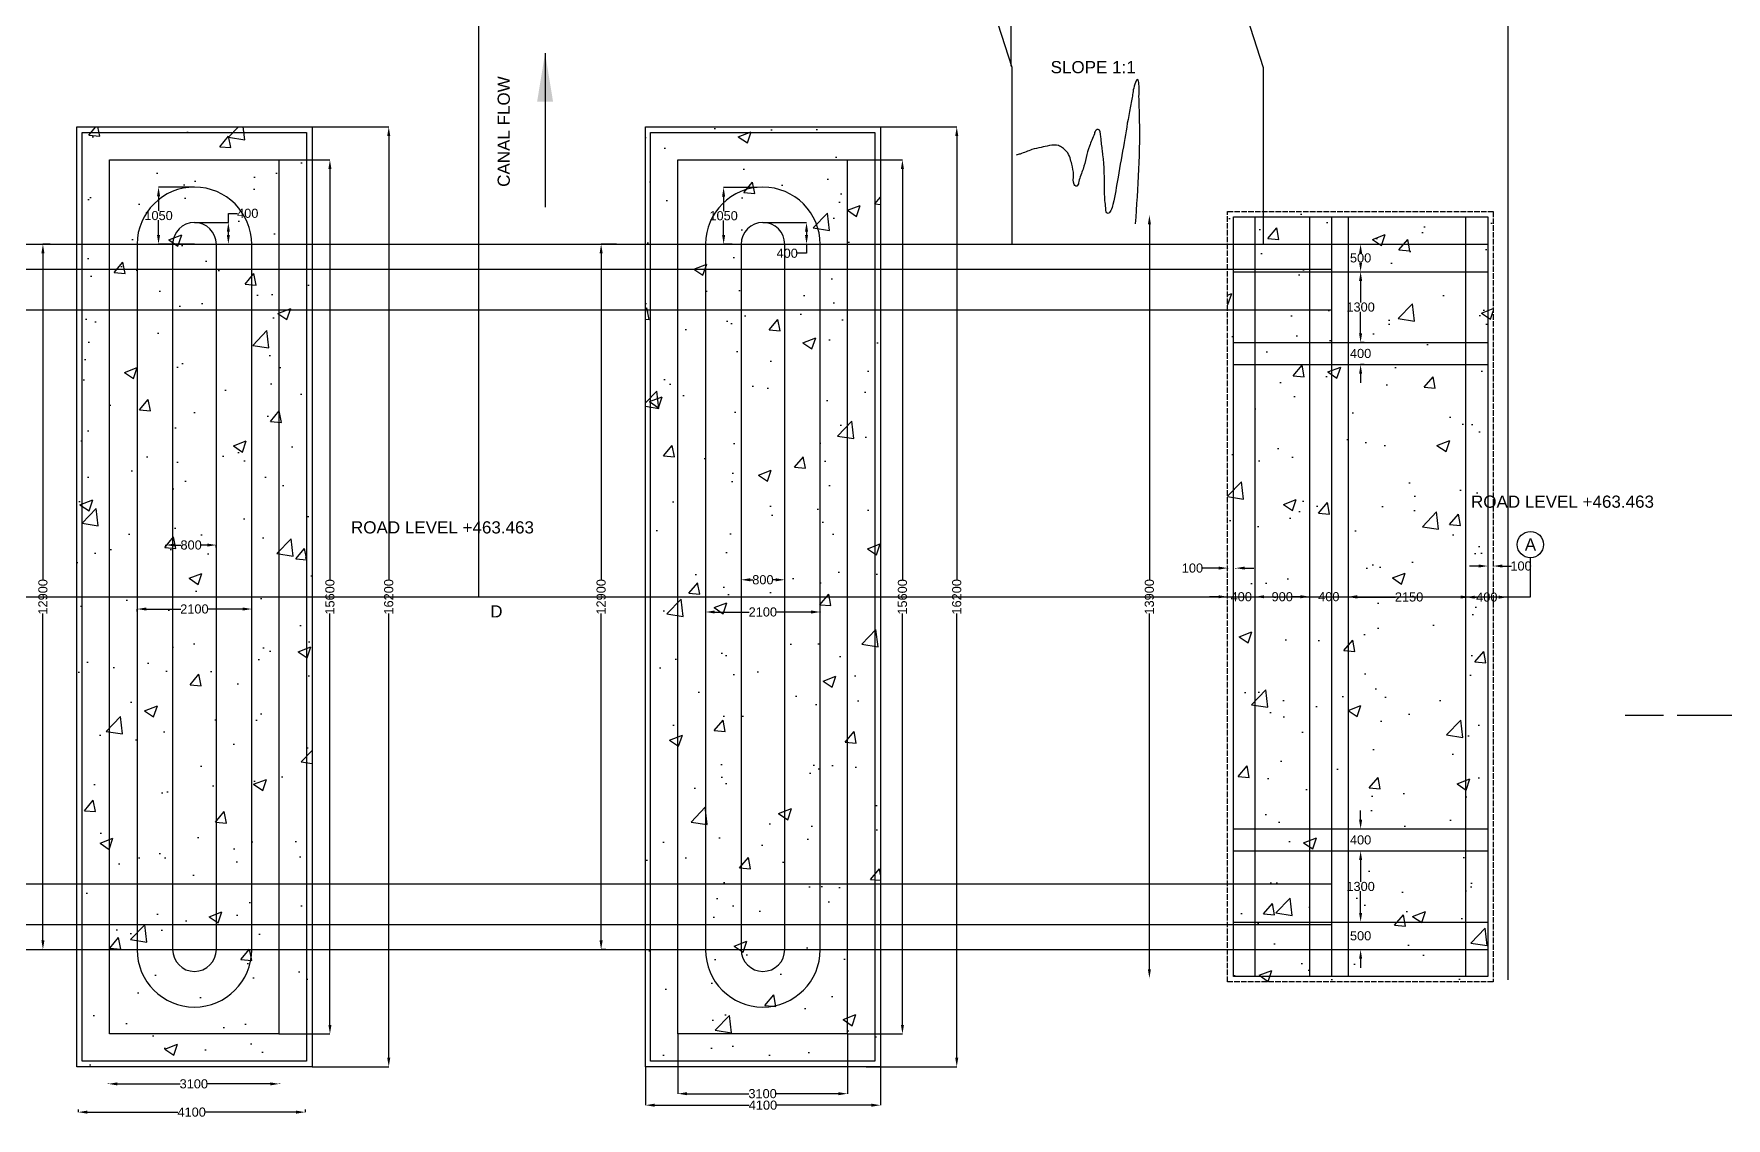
# Model space of a CAD drawing. Header units: inches. Extents: x -18749 to 61576, y -44252 to 9153.
# Drawn here: x 1597 to 29392, y -29683 to -11873 of the extents above; entities that cross this region are included whole.
import ezdxf

# ---------------------------------------------------------------- set-up
doc = ezdxf.new("R2010")
doc.units = ezdxf.units.IN
doc.header["$LTSCALE"] = 15
doc.header["$MEASUREMENT"] = 0
doc.linetypes.add('ACAD_ISO02W100', pattern=[15, 12, -3])
for name, color, linetype in [('DIMENSION', 7, 'Continuous'), ('DRAWING', 7, 'Continuous'), ('TEXT', 7, 'Continuous')]:
    doc.layers.add(name, color=color, linetype=linetype)
doc.styles.get("Standard").update_dxf_attribs({"font": 'arial.ttf', "height": 150})
doc.dimstyles.get("Standard").update_dxf_attribs({"dimtxt": 150, "dimasz": 150, "dimexe": 0.18, "dimexo": 0.0625, "dimgap": 0.09, "dimtad": 0, "dimtih": 1, "dimtoh": 1, "dimdec": 0, "dimzin": 0, "dimdsep": 46, "dimtxsty": 'Standard', "dimcen": 0.09, "dimadec": 0, "dimazin": 0, "dimtfac": 1, "dimtdec": 0, "dimtofl": 0, "dimtmove": 0, "dimatfit": 3, "dimfxl": 1, "dimtolj": 1, "dimtzin": 0, "dimarcsym": 0})

# ---------------------------------------------------------------- blocks, each defined once
blk = doc.blocks.new('*D37')
at = {"layer": 'Defpoints', "color": 0, "transparency": 16777216}
for p in [(1865, -15327), (1608, -26914), (1746, -26914)]:
    blk.add_point(p, dxfattribs=at)
at = {"layer": 'TEXT', "color": 0, "lineweight": -2, "transparency": 16777216}
for p, q in [((1865, -15327), (1746, -15327)), ((1746, -15477), (1746, -20845)), ((1746, -26764), (1746, -21395)), ((1608, -26914), (1746, -26914))]:
    blk.add_line(p, q, dxfattribs=at)
at = {"layer": 'TEXT', "color": 0, "transparency": 16777216}
for points in [[(1721, -15477), (1771, -15477), (1746, -15327)], [(1721, -26764), (1771, -26764), (1746, -26914)]]:
    blk.add_solid(points, dxfattribs=at)
at = {"layer": 'TEXT', "color": 0, "transparency": 16777216, "insert": (1746, -21120), "char_height": 150, "attachment_point": 5, "rotation": 90}
blk.add_mtext('\\A1;12900', dxfattribs=at)
blk = doc.blocks.new('*D38')
at = {"layer": 'Defpoints', "color": 0, "transparency": 16777216}
for p in [(4594, -20269), (3765, -20311), (4594, -20311)]:
    blk.add_point(p, dxfattribs=at)
at = {"layer": 'TEXT', "color": 0, "lineweight": -2, "transparency": 16777216}
for p, q in [((3765, -20311), (3765, -20268)), ((3915, -20269), (4014, -20269)), ((4444, -20269), (4345, -20269)), ((4594, -20311), (4594, -20268))]:
    blk.add_line(p, q, dxfattribs=at)
at = {"layer": 'TEXT', "color": 0, "transparency": 16777216}
for points in [[(3915, -20244), (3915, -20294), (3765, -20269)], [(4444, -20244), (4444, -20294), (4594, -20269)]]:
    blk.add_solid(points, dxfattribs=at)
at = {"layer": 'TEXT', "color": 0, "transparency": 16777216, "insert": (4180, -20269), "char_height": 150, "attachment_point": 5}
blk.add_mtext('\\A1;800', dxfattribs=at)
blk = doc.blocks.new('*D39')
at = {"layer": 'Defpoints', "color": 0, "transparency": 16777216}
for p in [(3293, -21362), (5176, -21320), (5176, -21362)]:
    blk.add_point(p, dxfattribs=at)
at = {"layer": 'TEXT', "color": 0, "lineweight": -2, "transparency": 16777216}
for p, q in [((3293, -21362), (3293, -21320)), ((3443, -21320), (4009, -21320)), ((5026, -21320), (4459, -21320)), ((5176, -21362), (5176, -21320))]:
    blk.add_line(p, q, dxfattribs=at)
at = {"layer": 'TEXT', "color": 0, "transparency": 16777216}
for points in [[(3443, -21295), (3443, -21345), (3293, -21320)], [(5026, -21295), (5026, -21345), (5176, -21320)]]:
    blk.add_solid(points, dxfattribs=at)
at = {"layer": 'TEXT', "color": 0, "transparency": 16777216, "insert": (4234, -21320), "char_height": 150, "attachment_point": 5}
blk.add_mtext('\\A1;2100', dxfattribs=at)
blk = doc.blocks.new('*D40')
at = {"layer": 'Defpoints', "color": 0, "transparency": 16777216}
for p in [(2818, -29116), (5631, -29116), (5631, -29120)]:
    blk.add_point(p, dxfattribs=at)
at = {"layer": 'TEXT', "color": 0, "lineweight": -2, "transparency": 16777216}
for p, q in [((2818, -29116), (2818, -29120)), ((2968, -29120), (4001, -29120)), ((5481, -29120), (4448, -29120)), ((5631, -29116), (5631, -29120))]:
    blk.add_line(p, q, dxfattribs=at)
at = {"layer": 'TEXT', "color": 0, "transparency": 16777216}
for points in [[(2968, -29095), (2968, -29145), (2818, -29120)], [(5481, -29095), (5481, -29145), (5631, -29120)]]:
    blk.add_solid(points, dxfattribs=at)
at = {"layer": 'TEXT', "color": 0, "transparency": 16777216, "insert": (4224, -29120), "char_height": 150, "attachment_point": 5}
blk.add_mtext('\\A1;3100', dxfattribs=at)
blk = doc.blocks.new('*D41')
at = {"layer": 'Defpoints', "color": 0, "transparency": 16777216}
for p in [(2325, -29543), (2325, -29584), (6054, -29543)]:
    blk.add_point(p, dxfattribs=at)
at = {"layer": 'TEXT', "color": 0, "lineweight": -2, "transparency": 16777216}
for p, q in [((2325, -29543), (2325, -29585)), ((2475, -29584), (3962, -29584)), ((5904, -29584), (4416, -29584)), ((6054, -29543), (6054, -29585))]:
    blk.add_line(p, q, dxfattribs=at)
at = {"layer": 'TEXT', "color": 0, "transparency": 16777216}
for points in [[(2475, -29559), (2475, -29609), (2325, -29584)], [(5904, -29559), (5904, -29609), (6054, -29584)]]:
    blk.add_solid(points, dxfattribs=at)
at = {"layer": 'TEXT', "color": 0, "transparency": 16777216, "insert": (4189, -29584), "char_height": 150, "attachment_point": 5}
blk.add_mtext('\\A1;4100', dxfattribs=at)
blk = doc.blocks.new('*D42')
at = {"layer": 'Defpoints', "color": 0, "transparency": 16777216}
for p in [(5538, -13942), (6460, -13942), (5622, -28300)]:
    blk.add_point(p, dxfattribs=at)
at = {"layer": 'TEXT', "color": 0, "lineweight": -2, "transparency": 16777216}
for p, q in [((5539, -13942), (6460, -13942)), ((6460, -14092), (6460, -20846)), ((6460, -28150), (6460, -21396)), ((5622, -28300), (6460, -28300))]:
    blk.add_line(p, q, dxfattribs=at)
at = {"layer": 'TEXT', "color": 0, "transparency": 16777216}
for points in [[(6435, -14092), (6485, -14092), (6460, -13942)], [(6435, -28150), (6485, -28150), (6460, -28300)]]:
    blk.add_solid(points, dxfattribs=at)
at = {"layer": 'TEXT', "color": 0, "transparency": 16777216, "insert": (6460, -21121), "char_height": 150, "attachment_point": 5, "rotation": 90}
blk.add_mtext('\\A1;15600', dxfattribs=at)
blk = doc.blocks.new('*D43')
at = {"layer": 'Defpoints', "color": 0, "transparency": 16777216}
for p in [(6166, -13401), (6166, -28839), (7426, -28839)]:
    blk.add_point(p, dxfattribs=at)
at = {"layer": 'TEXT', "color": 0, "lineweight": -2, "transparency": 16777216}
for p, q in [((6166, -13401), (7427, -13401)), ((7426, -13551), (7426, -20845)), ((7426, -28689), (7426, -21395)), ((6166, -28839), (7427, -28839))]:
    blk.add_line(p, q, dxfattribs=at)
at = {"layer": 'TEXT', "color": 0, "transparency": 16777216}
for points in [[(7401, -13551), (7451, -13551), (7426, -13401)], [(7401, -28689), (7451, -28689), (7426, -28839)]]:
    blk.add_solid(points, dxfattribs=at)
at = {"layer": 'TEXT', "color": 0, "transparency": 16777216, "insert": (7426, -21120), "char_height": 150, "attachment_point": 5, "rotation": 90}
blk.add_mtext('\\A1;16200', dxfattribs=at)
blk = doc.blocks.new('*D44')
at = {"layer": 'Defpoints', "color": 0, "transparency": 16777216}
for p in [(11168, -15327), (10914, -26914), (10992, -26914)]:
    blk.add_point(p, dxfattribs=at)
at = {"layer": 'TEXT', "color": 0, "lineweight": -2, "transparency": 16777216}
for p, q in [((11168, -15327), (10913, -15327)), ((10914, -15477), (10914, -20845)), ((10914, -26764), (10914, -21395)), ((10992, -26914), (10913, -26914))]:
    blk.add_line(p, q, dxfattribs=at)
at = {"layer": 'TEXT', "color": 0, "transparency": 16777216}
for points in [[(10889, -15477), (10939, -15477), (10914, -15327)], [(10889, -26764), (10939, -26764), (10914, -26914)]]:
    blk.add_solid(points, dxfattribs=at)
at = {"layer": 'TEXT', "color": 0, "transparency": 16777216, "insert": (10914, -21120), "char_height": 150, "attachment_point": 5, "rotation": 90}
blk.add_mtext('\\A1;12900', dxfattribs=at)
blk = doc.blocks.new('*D45')
at = {"layer": 'Defpoints', "color": 0, "transparency": 16777216}
for p in [(13470, -14395), (12926, -15327), (13066, -15327)]:
    blk.add_point(p, dxfattribs=at)
at = {"layer": 'TEXT', "color": 0, "lineweight": -2, "transparency": 16777216}
for p, q in [((13470, -14395), (12925, -14395)), ((12926, -14545), (12926, -14784)), ((12926, -15177), (12926, -14938)), ((13065, -15327), (12925, -15327))]:
    blk.add_line(p, q, dxfattribs=at)
at = {"layer": 'TEXT', "color": 0, "transparency": 16777216}
for points in [[(12901, -14545), (12951, -14545), (12926, -14395)], [(12901, -15177), (12951, -15177), (12926, -15327)]]:
    blk.add_solid(points, dxfattribs=at)
at = {"layer": 'TEXT', "color": 0, "transparency": 16777216, "insert": (12926, -14861), "char_height": 150, "attachment_point": 5}
blk.add_mtext('\\A1;1050', dxfattribs=at)
blk = doc.blocks.new('*D46')
at = {"layer": 'Defpoints', "color": 0, "transparency": 16777216}
for p in [(13571, -14971), (13496, -15327), (14288, -15327)]:
    blk.add_point(p, dxfattribs=at)
at = {"layer": 'TEXT', "color": 0, "lineweight": -2, "transparency": 16777216}
for p, q in [((13571, -14971), (14288, -14971)), ((14288, -15121), (14288, -15177)), ((13496, -15327), (14288, -15327)), ((14288, -15477), (14138, -15477)), ((14288, -15327), (14288, -15477))]:
    blk.add_line(p, q, dxfattribs=at)
at = {"layer": 'TEXT', "color": 0, "transparency": 16777216}
for points in [[(14263, -15121), (14313, -15121), (14288, -14971)], [(14263, -15177), (14313, -15177), (14288, -15327)]]:
    blk.add_solid(points, dxfattribs=at)
at = {"layer": 'TEXT', "color": 0, "transparency": 16777216, "insert": (13970, -15477), "char_height": 150, "attachment_point": 5}
blk.add_mtext('\\A1;400', dxfattribs=at)
blk = doc.blocks.new('*D47')
at = {"layer": 'Defpoints', "color": 0, "transparency": 16777216}
for p in [(13212, -20840), (13930, -20840), (13930, -20840)]:
    blk.add_point(p, dxfattribs=at)
at = {"layer": 'TEXT', "color": 0, "lineweight": -2, "transparency": 16777216}
for p, q in [((13212, -20840), (13212, -20840)), ((13362, -20840), (13405, -20840)), ((13780, -20840), (13737, -20840)), ((13930, -20840), (13930, -20840))]:
    blk.add_line(p, q, dxfattribs=at)
at = {"layer": 'TEXT', "color": 0, "transparency": 16777216}
for points in [[(13362, -20815), (13362, -20865), (13212, -20840)], [(13780, -20815), (13780, -20865), (13930, -20840)]]:
    blk.add_solid(points, dxfattribs=at)
at = {"layer": 'TEXT', "color": 0, "transparency": 16777216, "insert": (13571, -20840), "char_height": 150, "attachment_point": 5}
blk.add_mtext('\\A1;800', dxfattribs=at)
blk = doc.blocks.new('*D48')
at = {"layer": 'Defpoints', "color": 0, "transparency": 16777216}
for p in [(12629, -21364), (14512, -21364), (14512, -21369)]:
    blk.add_point(p, dxfattribs=at)
at = {"layer": 'TEXT', "color": 0, "lineweight": -2, "transparency": 16777216}
for p, q in [((12629, -21364), (12629, -21370)), ((12779, -21369), (13345, -21369)), ((14362, -21369), (13795, -21369)), ((14512, -21364), (14512, -21370))]:
    blk.add_line(p, q, dxfattribs=at)
at = {"layer": 'TEXT', "color": 0, "transparency": 16777216}
for points in [[(12779, -21344), (12779, -21394), (12629, -21369)], [(14362, -21344), (14362, -21394), (14512, -21369)]]:
    blk.add_solid(points, dxfattribs=at)
at = {"layer": 'TEXT', "color": 0, "transparency": 16777216, "insert": (13570, -21369), "char_height": 150, "attachment_point": 5}
blk.add_mtext('\\A1;2100', dxfattribs=at)
blk = doc.blocks.new('*D49')
at = {"layer": 'Defpoints', "color": 0, "transparency": 16777216}
for p in [(11641, -28839), (15502, -28839), (15502, -29470)]:
    blk.add_point(p, dxfattribs=at)
at = {"layer": 'TEXT', "color": 0, "lineweight": -2, "transparency": 16777216}
for p, q in [((11641, -28839), (11641, -29470)), ((15502, -28839), (15502, -29470)), ((11791, -29470), (13345, -29470)), ((15352, -29470), (13798, -29470))]:
    blk.add_line(p, q, dxfattribs=at)
at = {"layer": 'TEXT', "color": 0, "transparency": 16777216}
for points in [[(11791, -29445), (11791, -29495), (11641, -29470)], [(15352, -29445), (15352, -29495), (15502, -29470)]]:
    blk.add_solid(points, dxfattribs=at)
at = {"layer": 'TEXT', "color": 0, "transparency": 16777216, "insert": (13572, -29470), "char_height": 150, "attachment_point": 5}
blk.add_mtext('\\A1;4100', dxfattribs=at)
blk = doc.blocks.new('*D50')
at = {"layer": 'Defpoints', "color": 0, "transparency": 16777216}
for p in [(12174, -28300), (14958, -28300), (14958, -29281)]:
    blk.add_point(p, dxfattribs=at)
at = {"layer": 'TEXT', "color": 0, "lineweight": -2, "transparency": 16777216}
for p, q in [((12174, -28300), (12174, -29281)), ((14958, -28300), (14958, -29281)), ((12324, -29281), (13342, -29281)), ((14808, -29281), (13789, -29281))]:
    blk.add_line(p, q, dxfattribs=at)
at = {"layer": 'TEXT', "color": 0, "transparency": 16777216}
for points in [[(12324, -29256), (12324, -29306), (12174, -29281)], [(14808, -29256), (14808, -29306), (14958, -29281)]]:
    blk.add_solid(points, dxfattribs=at)
at = {"layer": 'TEXT', "color": 0, "transparency": 16777216, "insert": (13566, -29281), "char_height": 150, "attachment_point": 5}
blk.add_mtext('\\A1;3100', dxfattribs=at)
blk = doc.blocks.new('*D51')
at = {"layer": 'Defpoints', "color": 0, "transparency": 16777216}
for p in [(14958, -13942), (15863, -13942), (14958, -28300)]:
    blk.add_point(p, dxfattribs=at)
at = {"layer": 'TEXT', "color": 0, "lineweight": -2, "transparency": 16777216}
for p, q in [((14958, -13942), (15863, -13942)), ((15863, -14092), (15863, -20846)), ((15863, -28150), (15863, -21396)), ((14958, -28300), (15863, -28300))]:
    blk.add_line(p, q, dxfattribs=at)
at = {"layer": 'TEXT', "color": 0, "transparency": 16777216}
for points in [[(15838, -14092), (15888, -14092), (15863, -13942)], [(15838, -28150), (15888, -28150), (15863, -28300)]]:
    blk.add_solid(points, dxfattribs=at)
at = {"layer": 'TEXT', "color": 0, "transparency": 16777216, "insert": (15863, -21121), "char_height": 150, "attachment_point": 5, "rotation": 90}
blk.add_mtext('\\A1;15600', dxfattribs=at)
blk = doc.blocks.new('*D52')
at = {"layer": 'Defpoints', "color": 0, "transparency": 16777216}
for p in [(15502, -13401), (15268, -28839), (16755, -28839)]:
    blk.add_point(p, dxfattribs=at)
at = {"layer": 'TEXT', "color": 0, "lineweight": -2, "transparency": 16777216}
for p, q in [((15502, -13401), (16755, -13401)), ((16755, -13551), (16755, -20845)), ((16755, -28689), (16755, -21395)), ((15268, -28839), (16755, -28839))]:
    blk.add_line(p, q, dxfattribs=at)
at = {"layer": 'TEXT', "color": 0, "transparency": 16777216}
for points in [[(16730, -13551), (16780, -13551), (16755, -13401)], [(16730, -28689), (16780, -28689), (16755, -28839)]]:
    blk.add_solid(points, dxfattribs=at)
at = {"layer": 'TEXT', "color": 0, "transparency": 16777216, "insert": (16755, -21120), "char_height": 150, "attachment_point": 5, "rotation": 90}
blk.add_mtext('\\A1;16200', dxfattribs=at)
blk = doc.blocks.new('*D53')
at = {"layer": 'Defpoints', "color": 0, "transparency": 16777216}
for p in [(19923, -14851), (19919, -27388), (19923, -27388)]:
    blk.add_point(p, dxfattribs=at)
at = {"layer": 'TEXT', "color": 0, "lineweight": -2, "transparency": 16777216}
for p, q in [((19923, -14851), (19919, -14851)), ((19919, -15001), (19919, -20845)), ((19919, -27238), (19919, -21395)), ((19923, -27388), (19919, -27388))]:
    blk.add_line(p, q, dxfattribs=at)
at = {"layer": 'TEXT', "color": 0, "transparency": 16777216}
for points in [[(19894, -15001), (19944, -15001), (19919, -14851)], [(19894, -27238), (19944, -27238), (19919, -27388)]]:
    blk.add_solid(points, dxfattribs=at)
at = {"layer": 'TEXT', "color": 0, "transparency": 16777216, "insert": (19919, -21120), "char_height": 150, "attachment_point": 5, "rotation": 90}
blk.add_mtext('\\A1;13900', dxfattribs=at)
blk = doc.blocks.new('*D54')
at = {"layer": 'Defpoints', "color": 0, "transparency": 16777216}
for p in [(21205, -21119), (21652, -21119), (21652, -21119)]:
    blk.add_point(p, dxfattribs=at)
at = {"layer": 'TEXT', "color": 0, "lineweight": -2, "transparency": 16777216}
for p, q in [((21055, -21119), (20905, -21119)), ((21205, -21119), (21205, -21119)), ((21652, -21119), (21652, -21119)), ((21802, -21119), (21952, -21119))]:
    blk.add_line(p, q, dxfattribs=at)
at = {"layer": 'TEXT', "color": 0, "transparency": 16777216}
for points in [[(21055, -21094), (21055, -21144), (21205, -21119)], [(21802, -21094), (21802, -21144), (21652, -21119)]]:
    blk.add_solid(points, dxfattribs=at)
at = {"layer": 'TEXT', "color": 0, "transparency": 16777216, "insert": (21428, -21119), "char_height": 150, "attachment_point": 5}
blk.add_mtext('\\A1;400', dxfattribs=at)
blk = doc.blocks.new('*D55')
at = {"layer": 'Defpoints', "color": 0, "transparency": 16777216}
for p in [(21205, -20654), (21336, -20648), (21336, -20654)]:
    blk.add_point(p, dxfattribs=at)
at = {"layer": 'TEXT', "color": 0, "lineweight": -2, "transparency": 16777216}
for p, q in [((21055, -20648), (20785, -20648)), ((21205, -20654), (21205, -20648)), ((21336, -20654), (21336, -20648)), ((21486, -20648), (21636, -20648))]:
    blk.add_line(p, q, dxfattribs=at)
at = {"layer": 'TEXT', "color": 0, "transparency": 16777216}
for points in [[(21055, -20623), (21055, -20673), (21205, -20648)], [(21486, -20623), (21486, -20673), (21336, -20648)]]:
    blk.add_solid(points, dxfattribs=at)
at = {"layer": 'TEXT', "color": 0, "transparency": 16777216, "insert": (20626, -20648), "char_height": 150, "attachment_point": 5}
blk.add_mtext('\\A1;100', dxfattribs=at)
blk = doc.blocks.new('*D56')
at = {"layer": 'Defpoints', "color": 0, "transparency": 16777216}
for p in [(21652, -21119), (22549, -21119), (22549, -21119)]:
    blk.add_point(p, dxfattribs=at)
at = {"layer": 'TEXT', "color": 0, "lineweight": -2, "transparency": 16777216}
for p, q in [((21652, -21119), (21652, -21119)), ((21802, -21119), (21935, -21119)), ((22399, -21119), (22266, -21119)), ((22549, -21119), (22549, -21119))]:
    blk.add_line(p, q, dxfattribs=at)
at = {"layer": 'TEXT', "color": 0, "transparency": 16777216}
for points in [[(21802, -21094), (21802, -21144), (21652, -21119)], [(22399, -21094), (22399, -21144), (22549, -21119)]]:
    blk.add_solid(points, dxfattribs=at)
at = {"layer": 'TEXT', "color": 0, "transparency": 16777216, "insert": (22101, -21119), "char_height": 150, "attachment_point": 5}
blk.add_mtext('\\A1;900', dxfattribs=at)
blk = doc.blocks.new('*D57')
at = {"layer": 'Defpoints', "color": 0, "transparency": 16777216}
for p in [(22549, -21119), (23184, -21118), (23184, -21119)]:
    blk.add_point(p, dxfattribs=at)
at = {"layer": 'TEXT', "color": 0, "lineweight": -2, "transparency": 16777216}
for p, q in [((22399, -21118), (22249, -21118)), ((22549, -21119), (22549, -21117)), ((23184, -21119), (23184, -21117)), ((23334, -21118), (23484, -21118))]:
    blk.add_line(p, q, dxfattribs=at)
at = {"layer": 'TEXT', "color": 0, "transparency": 16777216}
for points in [[(22399, -21093), (22399, -21143), (22549, -21118)], [(23334, -21093), (23334, -21143), (23184, -21118)]]:
    blk.add_solid(points, dxfattribs=at)
at = {"layer": 'TEXT', "color": 0, "transparency": 16777216, "insert": (22866, -21118), "char_height": 150, "attachment_point": 5}
blk.add_mtext('\\A1;400', dxfattribs=at)
blk = doc.blocks.new('*D58')
at = {"layer": 'Defpoints', "color": 0, "transparency": 16777216}
for p in [(23184, -21119), (25184, -21119), (25184, -21123)]:
    blk.add_point(p, dxfattribs=at)
at = {"layer": 'TEXT', "color": 0, "lineweight": -2, "transparency": 16777216}
for p, q in [((23184, -21119), (23184, -21123)), ((23334, -21123), (23959, -21123)), ((25034, -21123), (24409, -21123)), ((25184, -21119), (25184, -21123))]:
    blk.add_line(p, q, dxfattribs=at)
at = {"layer": 'TEXT', "color": 0, "transparency": 16777216}
for points in [[(23334, -21098), (23334, -21148), (23184, -21123)], [(25034, -21098), (25034, -21148), (25184, -21123)]]:
    blk.add_solid(points, dxfattribs=at)
at = {"layer": 'TEXT', "color": 0, "transparency": 16777216, "insert": (24184, -21123), "char_height": 150, "attachment_point": 5}
blk.add_mtext('\\A1;2150', dxfattribs=at)
blk = doc.blocks.new('*D59')
at = {"layer": 'Defpoints', "color": 0, "transparency": 16777216}
for p in [(25113, -21118), (25808, -21118), (25808, -21125)]:
    blk.add_point(p, dxfattribs=at)
at = {"layer": 'TEXT', "color": 0, "lineweight": -2, "transparency": 16777216}
for p, q in [((25113, -21118), (25113, -21125)), ((25808, -21118), (25808, -21125)), ((25263, -21125), (25292, -21125)), ((25658, -21125), (25629, -21125))]:
    blk.add_line(p, q, dxfattribs=at)
at = {"layer": 'TEXT', "color": 0, "transparency": 16777216}
for points in [[(25263, -21100), (25263, -21150), (25113, -21125)], [(25658, -21100), (25658, -21150), (25808, -21125)]]:
    blk.add_solid(points, dxfattribs=at)
at = {"layer": 'TEXT', "color": 0, "transparency": 16777216, "insert": (25461, -21125), "char_height": 150, "attachment_point": 5}
blk.add_mtext('\\A1;400', dxfattribs=at)
blk = doc.blocks.new('*D60')
at = {"layer": 'Defpoints', "color": 0, "transparency": 16777216}
for p in [(25476, -20614), (25564, -20614), (25564, -20614)]:
    blk.add_point(p, dxfattribs=at)
at = {"layer": 'TEXT', "color": 0, "lineweight": -2, "transparency": 16777216}
for p, q in [((25326, -20614), (25176, -20614)), ((25476, -20614), (25476, -20614)), ((25564, -20614), (25564, -20614)), ((25714, -20614), (25864, -20614))]:
    blk.add_line(p, q, dxfattribs=at)
at = {"layer": 'TEXT', "color": 0, "transparency": 16777216}
for points in [[(25326, -20589), (25326, -20639), (25476, -20614)], [(25714, -20589), (25714, -20639), (25564, -20614)]]:
    blk.add_solid(points, dxfattribs=at)
at = {"layer": 'TEXT', "color": 0, "transparency": 16777216, "insert": (26023, -20614), "char_height": 150, "attachment_point": 5}
blk.add_mtext('\\A1;100', dxfattribs=at)
blk = doc.blocks.new('*D89')
at = {"layer": 'Defpoints', "color": 0, "transparency": 16777216}
for p in [(17646, -11114), (164, -12404), (17646, -12405)]:
    blk.add_point(p, dxfattribs=at)
at = {"layer": 'DIMENSION', "color": 0, "lineweight": -2, "transparency": 16777216}
for p, q in [((164, -12404), (164, -11114)), ((314, -11114), (7156, -11114)), ((17496, -11114), (10654, -11114)), ((17646, -12405), (17646, -11114))]:
    blk.add_line(p, q, dxfattribs=at)
at = {"layer": 'DIMENSION', "color": 0, "transparency": 16777216}
for points in [[(314, -11089), (314, -11139), (164, -11114)], [(17496, -11089), (17496, -11139), (17646, -11114)]]:
    blk.add_solid(points, dxfattribs=at)
at = {"layer": 'DIMENSION', "color": 0, "transparency": 16777216, "insert": (8905, -11114), "char_height": 150, "attachment_point": 5}
blk.add_mtext('\\A1;BED WDTH OF THE CANAL  =17520', dxfattribs=at)
blk = doc.blocks.new('*D98')
at = {"layer": 'Defpoints', "color": 0, "transparency": 16777216}
for p in [(23388, -24932), (23388, -25294), (23388, -25294)]:
    blk.add_point(p, dxfattribs=at)
at = {"layer": 'DIMENSION', "color": 0, "lineweight": -2, "transparency": 16777216}
for p, q in [((23388, -24782), (23388, -24632)), ((23388, -24932), (23388, -24932)), ((23388, -25294), (23388, -25294)), ((23388, -25444), (23388, -25594))]:
    blk.add_line(p, q, dxfattribs=at)
at = {"layer": 'DIMENSION', "color": 0, "transparency": 16777216}
for points in [[(23363, -24782), (23413, -24782), (23388, -24932)], [(23363, -25444), (23413, -25444), (23388, -25294)]]:
    blk.add_solid(points, dxfattribs=at)
at = {"layer": 'DIMENSION', "color": 0, "transparency": 16777216, "insert": (23388, -25113), "char_height": 150, "attachment_point": 5}
blk.add_mtext('\\A1;400', dxfattribs=at)
blk = doc.blocks.new('*D99')
at = {"layer": 'Defpoints', "color": 0, "transparency": 16777216}
for p in [(23388, -25294), (23388, -26462), (23388, -26462)]:
    blk.add_point(p, dxfattribs=at)
at = {"layer": 'DIMENSION', "color": 0, "lineweight": -2, "transparency": 16777216}
for p, q in [((23388, -25294), (23388, -25294)), ((23388, -25444), (23388, -25801)), ((23388, -26312), (23388, -25955)), ((23388, -26462), (23388, -26462))]:
    blk.add_line(p, q, dxfattribs=at)
at = {"layer": 'DIMENSION', "color": 0, "transparency": 16777216}
for points in [[(23363, -25444), (23413, -25444), (23388, -25294)], [(23363, -26312), (23413, -26312), (23388, -26462)]]:
    blk.add_solid(points, dxfattribs=at)
at = {"layer": 'DIMENSION', "color": 0, "transparency": 16777216, "insert": (23388, -25878), "char_height": 150, "attachment_point": 5}
blk.add_mtext('\\A1;1300', dxfattribs=at)
blk = doc.blocks.new('*D100')
at = {"layer": 'Defpoints', "color": 0, "transparency": 16777216}
for p in [(23388, -26462), (23388, -26914), (23388, -26914)]:
    blk.add_point(p, dxfattribs=at)
at = {"layer": 'DIMENSION', "color": 0, "lineweight": -2, "transparency": 16777216}
for p, q in [((23388, -26312), (23388, -26162)), ((23388, -26462), (23388, -26462)), ((23388, -26914), (23388, -26914)), ((23388, -27064), (23388, -27214))]:
    blk.add_line(p, q, dxfattribs=at)
at = {"layer": 'DIMENSION', "color": 0, "transparency": 16777216}
for points in [[(23363, -26312), (23413, -26312), (23388, -26462)], [(23363, -27064), (23413, -27064), (23388, -26914)]]:
    blk.add_solid(points, dxfattribs=at)
at = {"layer": 'DIMENSION', "color": 0, "transparency": 16777216, "insert": (23388, -26688), "char_height": 150, "attachment_point": 5}
blk.add_mtext('\\A1;500', dxfattribs=at)
blk = doc.blocks.new('*D104')
at = {"layer": 'Defpoints', "color": 0, "transparency": 16777216}
for p in [(23388, -16942), (23447, -16942), (23447, -17305)]:
    blk.add_point(p, dxfattribs=at)
at = {"layer": 'DIMENSION', "color": 0, "lineweight": -2, "transparency": 16777216}
for p, q in [((23388, -16792), (23388, -16642)), ((23447, -16942), (23388, -16942)), ((23447, -17305), (23388, -17305)), ((23388, -17455), (23388, -17605))]:
    blk.add_line(p, q, dxfattribs=at)
at = {"layer": 'DIMENSION', "color": 0, "transparency": 16777216}
for points in [[(23363, -16792), (23413, -16792), (23388, -16942)], [(23363, -17455), (23413, -17455), (23388, -17305)]]:
    blk.add_solid(points, dxfattribs=at)
at = {"layer": 'DIMENSION', "color": 0, "transparency": 16777216, "insert": (23388, -17123), "char_height": 150, "attachment_point": 5}
blk.add_mtext('\\A1;400', dxfattribs=at)
blk = doc.blocks.new('*D105')
at = {"layer": 'Defpoints', "color": 0, "transparency": 16777216}
for p in [(23388, -15780), (23388, -15780), (23388, -16942)]:
    blk.add_point(p, dxfattribs=at)
at = {"layer": 'DIMENSION', "color": 0, "lineweight": -2, "transparency": 16777216}
for p, q in [((23388, -15780), (23388, -15780)), ((23388, -15930), (23388, -16284)), ((23388, -16792), (23388, -16438)), ((23388, -16942), (23388, -16942))]:
    blk.add_line(p, q, dxfattribs=at)
at = {"layer": 'DIMENSION', "color": 0, "transparency": 16777216}
for points in [[(23363, -15930), (23413, -15930), (23388, -15780)], [(23363, -16792), (23413, -16792), (23388, -16942)]]:
    blk.add_solid(points, dxfattribs=at)
at = {"layer": 'DIMENSION', "color": 0, "transparency": 16777216, "insert": (23388, -16361), "char_height": 150, "attachment_point": 5}
blk.add_mtext('\\A1;1300', dxfattribs=at)
blk = doc.blocks.new('*D106')
at = {"layer": 'Defpoints', "color": 0, "transparency": 16777216}
for p in [(23388, -15327), (23388, -15327), (23388, -15780)]:
    blk.add_point(p, dxfattribs=at)
at = {"layer": 'DIMENSION', "color": 0, "lineweight": -2, "transparency": 16777216}
for p, q in [((23388, -15327), (23388, -15327)), ((23388, -15477), (23388, -15477)), ((23388, -15630), (23388, -15630)), ((23388, -15780), (23388, -15780))]:
    blk.add_line(p, q, dxfattribs=at)
at = {"layer": 'DIMENSION', "color": 0, "transparency": 16777216}
for points in [[(23363, -15477), (23413, -15477), (23388, -15327)], [(23363, -15630), (23413, -15630), (23388, -15780)]]:
    blk.add_solid(points, dxfattribs=at)
at = {"layer": 'DIMENSION', "color": 0, "transparency": 16777216, "insert": (23388, -15553), "char_height": 150, "attachment_point": 5}
blk.add_mtext('\\A1;500', dxfattribs=at)
blk = doc.blocks.new('*D110')
at = {"layer": 'Defpoints', "color": 0, "transparency": 16777216}
for p in [(4238, -14971), (4792, -14971), (4238, -15327)]:
    blk.add_point(p, dxfattribs=at)
at = {"layer": 'DIMENSION', "color": 0, "lineweight": -2, "transparency": 16777216}
for p, q in [((4238, -14971), (4792, -14971)), ((4792, -14971), (4792, -14821)), ((4792, -14821), (4942, -14821)), ((4792, -15177), (4792, -15121)), ((4238, -15327), (4792, -15327))]:
    blk.add_line(p, q, dxfattribs=at)
at = {"layer": 'DIMENSION', "color": 0, "transparency": 16777216}
for points in [[(4767, -15121), (4817, -15121), (4792, -14971)], [(4767, -15177), (4817, -15177), (4792, -15327)]]:
    blk.add_solid(points, dxfattribs=at)
at = {"layer": 'DIMENSION', "color": 0, "transparency": 16777216, "insert": (5110, -14821), "char_height": 150, "attachment_point": 5}
blk.add_mtext('\\A1;400', dxfattribs=at)
blk = doc.blocks.new('*D111')
at = {"layer": 'Defpoints', "color": 0, "transparency": 16777216}
for p in [(3645, -14390), (4234, -14390), (4238, -15327)]:
    blk.add_point(p, dxfattribs=at)
at = {"layer": 'DIMENSION', "color": 0, "lineweight": -2, "transparency": 16777216}
for p, q in [((4234, -14390), (3645, -14390)), ((3645, -14540), (3645, -14781)), ((3645, -15177), (3645, -14935)), ((4238, -15327), (3645, -15327))]:
    blk.add_line(p, q, dxfattribs=at)
at = {"layer": 'DIMENSION', "color": 0, "transparency": 16777216}
for points in [[(3620, -14540), (3670, -14540), (3645, -14390)], [(3620, -15177), (3670, -15177), (3645, -15327)]]:
    blk.add_solid(points, dxfattribs=at)
at = {"layer": 'DIMENSION', "color": 0, "transparency": 16777216, "insert": (3645, -14858), "char_height": 150, "attachment_point": 5}
blk.add_mtext('\\A1;1050', dxfattribs=at)

msp = doc.modelspace()

# ---------------------------------------------------------------- hatches: boundary and pattern name
at = {"layer": 'DRAWING'}
h = msp.add_hatch(dxfattribs=at)
h.set_pattern_fill('AR-CONC', color=256, scale=300, style=0)
h.paths.add_polyline_path([(-7764.5, -14791.9), (-3404.8, -14791.9), (-3404.8, -27446.1), (-7764.5, -27446.1)])
h.paths.add_polyline_path([(2305.3, -13401.1), (6166, -13401.1), (6166, -28839.1), (2305.3, -28839.1)])
h.paths.add_polyline_path([(11641.2, -13401.1), (15502, -13401.1), (15502, -28839.1), (11641.2, -28839.1)])
h.paths.add_polyline_path([(21204.6, -14791.9), (25564.3, -14791.9), (25564.3, -27446.1), (21204.6, -27446.1)])

# ---------------------------------------------------------------- linework, layer by layer
at = {"layer": 'DIMENSION'}
msp.add_lwpolyline([(8147, -5973.9), (8901.5, -5973.9), (8901.5, -21119.6)], dxfattribs=at)
msp.add_circle((26176.8, -20262), 215.6, dxfattribs=at)
at = {"layer": 'DRAWING'}
for points in [[(25807.8, -5831.1), (25807.8, -27411.5)], [(16219.1, -6318.3), (16219.1, -7955.1), (17661.5, -12421.6), (17661.5, -15326.5)], [(21792, -15326.5), (21792, -12431.7), (20351, -7960.3), (20351, -6312.6)], [(21652.2, -14877), (21652.2, -27358)], [(22549.1, -14877), (22549.1, -27358)], [(22912.7, -14877), (22912.7, -27358)], [(23183.7, -14877), (23183.7, -27358)], [(25113.2, -14877), (25113.2, -27358)], [(-7669.2, -15326.5), (25476.5, -15326.5)], [(-5109.2, -15737.1), (22911.2, -15737.1)], [(21299.9, -15780), (25476.5, -15780)], [(-5109.2, -16408.3), (22911.2, -16408.3)], [(21299.9, -16942), (25476.5, -16942)], [(21299.9, -17304.5), (25476.5, -17304.5)], [(21299.9, -24932.5), (25476.5, -24932.5)], [(21299.9, -25293.8), (25476.5, -25293.8)], [(-5109.2, -25832.9), (22911.2, -25832.9)], [(-5109.2, -26503.4), (22911.2, -26503.4)], [(21299.9, -26462.4), (25476.5, -26462.4)], [(-3492.6, -26914.1), (25476.5, -26914.1)]]:
    msp.add_lwpolyline(points, dxfattribs=at)
for points in [[(2305.3, -13401.1), (6166, -13401.1), (6166, -28839.1), (2305.3, -28839.1)], [(2391.4, -13493.7), (6073, -13493.7), (6073, -28747.4), (2391.4, -28747.4)], [(11641.2, -13401.1), (15502, -13401.1), (15502, -28839.1), (11641.2, -28839.1)], [(11727.3, -13493.7), (15408.9, -13493.7), (15408.9, -28747.4), (11727.3, -28747.4)], [(2837.9, -13941.6), (5621.6, -13941.6), (5621.6, -28299.7), (2837.9, -28299.7)], [(12173.8, -13941.6), (14957.5, -13941.6), (14957.5, -28299.7), (12173.8, -28299.7)], [(21299.9, -14877), (25476.5, -14877), (25476.5, -27358), (21299.9, -27358)]]:
    msp.add_lwpolyline(points, close=True, dxfattribs=at)
for points in [[(3292.7, -15327.1), (3292.7, -26915.8, 1), (5175.9, -26915.8), (5175.9, -15331.4, 0.9977077), (3292.7, -15327.1, 44.075869)], [(12628.6, -15327.1), (12628.6, -26915.8, 1), (14511.8, -26915.8), (14511.8, -15331.4, 0.9977077), (12628.6, -15327.1, 44.075869)], [(4594.2, -26913.1), (4594.2, -15330.3, 1), (3876.2, -15330.3, 1)], [(13930.1, -26913.1), (13930.1, -15330.3, 1), (13212.1, -15330.3, 1)], [(3876.2, -15335.1), (3876.2, -26913.1, 1), (4594.2, -26913.1, -0.0014263)], [(13212.1, -15335.1), (13212.1, -26913.1, 1), (13930.1, -26913.1, -0.0014263)]]:
    msp.add_lwpolyline(points, format="xyb", dxfattribs=at)
at = {"layer": 'DRAWING', "linetype": 'ACAD_ISO02W100', "ltscale": 0.5}
msp.add_lwpolyline([(21204.6, -14791.9), (25564.3, -14791.9), (25564.3, -27446.1), (21204.6, -27446.1)], close=True, dxfattribs=at)
at = {"layer": 'DRAWING', "linetype": 'ACAD_ISO02W100', "ltscale": 5}
msp.add_lwpolyline([(40735.5, -23069.9), (27731.8, -23069.9)], dxfattribs=at)
at = {"layer": 'DRAWING'}
msp.add_spline([(19691.2, -14995.1), (19755.8, -13170.3), (19749.4, -12822.7), (19747.3, -12696.8), (19724.6, -12621.2), (19681, -12700.5), (19635.5, -12920.2), (19591.9, -13149.1), (19504.5, -13655.8), (19403.5, -14227.4), (19319.7, -14673.6), (19285.4, -14773.5), (19262.5, -14804.7), (19240.6, -14821.3), (19220.8, -14813), (19202.1, -14731.9), (19189.6, -14612.3), (19182.3, -14380.3), (19148.4, -13790.1), (19121.8, -13562.2), (19075.1, -13442.4), (19045.2, -13452.4), (19015.2, -13512.3), (18933.6, -13716.9), (18830.4, -14092.9), (18760.5, -14299.2), (18733.9, -14369), (18727.2, -14374), (18712.2, -14375.7), (18683.9, -14347.4), (18672.3, -14192.7), (18644, -14013), (18615.7, -13911.6), (18559.1, -13803.4), (18490.8, -13743.5), (18427.5, -13708.6), (18276.9, -13708.8), (18139.1, -13736.8), (17989.6, -13774.2), (17795.7, -13846.5), (17731.5, -13864)], degree=3, dxfattribs=at)
at = {"layer": 'TEXT'}
msp.add_lwpolyline([(-7973.7, -21117.7), (26176.8, -21117.7), (26176.8, -20477.6)], dxfattribs=at)

# ---------------------------------------------------------------- texts
for s, p in [('SLOPE 1:1', (18296.9, -12519.4)), ('ROAD LEVEL +463.463', (25201.4, -19656.4)), ('ROAD LEVEL +463.463', (6805.8, -20078.9)), ('A', (26085.1, -20361.6)), ('D', (9092.7, -21459.3))]:
    msp.add_text(s, height=200, dxfattribs=at).set_placement(p)
msp.add_text('CANAL FLOW', height=200, rotation=90, dxfattribs=at).set_placement((9414.2, -14385.9))

# ---------------------------------------------------------------- dimensions: what is measured, and where the dimension line sits
at = {"layer": 'DIMENSION'}
dim = msp.add_linear_dim(base=(17645.5, -11113.9), p1=(164.4, -12403.8), p2=(17645.5, -12404.9), text='BED WDTH OF THE CANAL  =17520', dimstyle='Standard', dxfattribs=at)
dim.commit()
dim.dimension.update_dxf_attribs({"geometry": '*D89', "text_midpoint": (8905, -11113.9)})
for base, p1, p2, text, picture, middle in [((3645, -14389.8), (4237.7, -15326.5), (4234.3, -14389.8), '1050', '*D111', (3645, -14858.2)), ((4791.8, -14971.3), (4237.7, -15326.5), (4237.7, -14971.3), '400', '*D110', (5110.4, -14821.3)), ((23388, -15780), (23388.2, -16942), (23388.2, -15780), '1300', '*D105', (23388, -16361)), ((23388.2, -26462.4), (23388, -25293.8), (23388.2, -26462.4), '1300', '*D99', (23388.2, -25878.1))]:
    dim = msp.add_linear_dim(base=base, p1=p1, p2=p2, angle=90, text=text, dimstyle='Standard', dxfattribs=at)
    dim.commit()
    dim.dimension.update_dxf_attribs({"geometry": picture, "text_midpoint": middle})
for base, p1, p2, text, picture, middle in [((23387.8, -15326.5), (23387.8, -15780), (23387.8, -15326.5), '500', '*D106', (23387.8, -15553.3)), ((23388.2, -16942), (23447.3, -17304.5), (23447.3, -16942), '400', '*D104', (23388.2, -17123.3)), ((23388.2, -25293.8), (23388.2, -24932.5), (23388.2, -25293.8), '400', '*D98', (23388.2, -25113.1)), ((23388, -26914.1), (23388.2, -26462.4), (23388.2, -26914.1), '500', '*D100', (23388, -26688.2))]:
    dim = msp.add_linear_dim(base=base, p1=p1, p2=p2, angle=90, text=text, dimstyle='Standard', dxfattribs=at)
    dim.commit()
    dim.dimension.update_dxf_attribs({"geometry": picture, "text_midpoint": middle, "dimtype": 160})
at = {"layer": 'TEXT'}
for base, p1, p2, text, picture, middle in [((7426.5, -28839.1), (6166, -13401.1), (6166, -28839.1), '16200', '*D43', (7426.5, -21120.1)), ((16755.2, -28839.1), (15502, -13401.1), (15267.6, -28839.1), '16200', '*D52', (16755.2, -21120.1)), ((6459.5, -13941.6), (5621.6, -28299.7), (5538.5, -13941.6), '15600', '*D42', (6459.5, -21120.7)), ((15862.6, -13941.6), (14957.5, -28299.8), (14957.5, -13941.6), '15600', '*D51', (15862.6, -21120.7)), ((19918.7, -27387.8), (19923.4, -14851.3), (19923.4, -27387.8), '13900', '*D53', (19918.7, -21119.6)), ((1746.3, -26914.1), (1864.9, -15326.5), (1607.7, -26914.1), '12900', '*D37', (1746.3, -21120.3)), ((10913.6, -26914.1), (11167.8, -15326.5), (10991.9, -26914.1), '12900', '*D44', (10913.6, -21120.3))]:
    dim = msp.add_linear_dim(base=base, p1=p1, p2=p2, angle=90, text=text, dimstyle='Standard', dxfattribs=at)
    dim.commit()
    dim.dimension.update_dxf_attribs({"geometry": picture, "text_midpoint": middle, "text_rotation": 90})
for base, p1, p2, text, picture, middle in [((12925.6, -15326.5), (13470.4, -14395.1), (13065.5, -15326.5), '1050', '*D45', (12925.6, -14860.8)), ((14288.3, -15326.5), (13571.1, -14971.3), (13495.5, -15326.5), '400', '*D46', (13969.7, -15476.5))]:
    dim = msp.add_linear_dim(base=base, p1=p1, p2=p2, angle=90, text=text, dimstyle='Standard', dxfattribs=at)
    dim.commit()
    dim.dimension.update_dxf_attribs({"geometry": picture, "text_midpoint": middle})
for base, p1, p2, text, picture, middle in [((4594.2, -20268.6), (3765.1, -20310.6), (4594.2, -20310.6), '800', '*D38', (4179.7, -20268.6)), ((25564.3, -20613.7), (25476.5, -20613.7), (25564.3, -20613.7), '100', '*D60', (26022.8, -20613.7)), ((13930.1, -20840.3), (13212.1, -20840.3), (13930.1, -20840.3), '800', '*D47', (13571.1, -20840.3)), ((21652.2, -21119), (21204.6, -21119), (21652.2, -21119), '400', '*D54', (21428.4, -21119)), ((22549.1, -21119), (21652.2, -21119), (22549.1, -21119), '900', '*D56', (22100.6, -21119)), ((25183.6, -21122.5), (23183.7, -21119), (25183.6, -21119), '2150', '*D58', (24183.7, -21122.5)), ((25807.8, -21125.1), (25113.2, -21117.5), (25807.8, -21117.5), '400', '*D59', (25460.5, -21125.1)), ((5175.9, -21320.3), (3292.7, -21362.3), (5175.9, -21362.3), '2100', '*D39', (4234.3, -21320.3)), ((14511.8, -21369.4), (12628.6, -21364.2), (14511.8, -21364.2), '2100', '*D48', (13570.2, -21369.4)), ((14957.5, -29280.8), (12173.8, -28299.7), (14957.5, -28299.7), '3100', '*D50', (13565.6, -29280.8)), ((15502, -29470), (11641.2, -28839.1), (15502, -28839.1), '4100', '*D49', (13571.6, -29470)), ((5630.6, -29120.3), (2818.4, -29116.2), (5630.6, -29116.2), '3100', '*D40', (4224.5, -29120.3)), ((2324.8, -29584.4), (6053.6, -29542.9), (2324.8, -29542.9), '4100', '*D41', (4189.2, -29584.4))]:
    dim = msp.add_linear_dim(base=base, p1=p1, p2=p2, text=text, dimstyle='Standard', dxfattribs=at)
    dim.commit()
    dim.dimension.update_dxf_attribs({"geometry": picture, "text_midpoint": middle})
for base, p1, p2, text, picture, middle in [((21336.1, -20648), (21204.6, -20654.4), (21336.1, -20654.4), '100', '*D55', (20626.3, -20648)), ((23183.7, -21117.6), (22549.1, -21119), (23183.7, -21119), '400', '*D57', (22866.4, -21117.6))]:
    dim = msp.add_linear_dim(base=base, p1=p1, p2=p2, text=text, dimstyle='Standard', dxfattribs=at)
    dim.commit()
    dim.dimension.update_dxf_attribs({"geometry": picture, "text_midpoint": middle, "dimtype": 160})

# ---------------------------------------------------------------- leaders
at = {"layer": 'DIMENSION'}
msp.add_leader([(9993.7, -12188.9), (9993.7, -14718.7)], dimstyle='Standard', override={"dimasz": 800, "dimgap": 0.09, "dimtad": 0}, dxfattribs=at)

doc.saveas('drawing.dxf')
